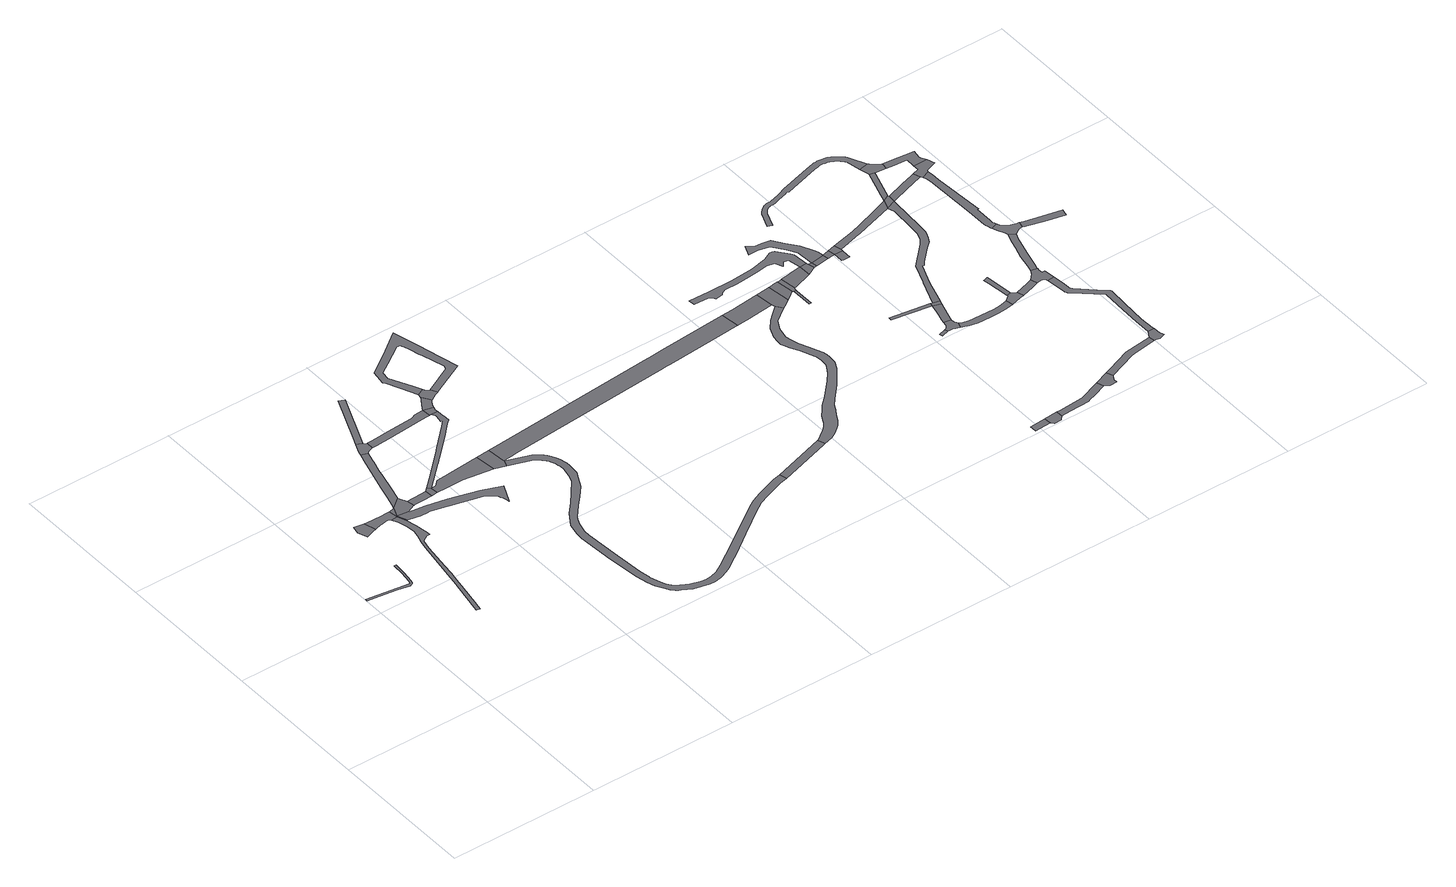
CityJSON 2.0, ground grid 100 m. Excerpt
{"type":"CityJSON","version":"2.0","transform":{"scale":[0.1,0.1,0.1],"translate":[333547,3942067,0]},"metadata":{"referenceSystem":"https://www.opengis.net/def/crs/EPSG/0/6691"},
"CityObjects":{
"road1":{"type":"Road","attributes":{"RoadStructureAttribute.sectionType":"1"},"geometry":[{"type":"MultiSurface","lod":"1","boundaries":[[[0,1,2,3,4,5,6,7,8,9,10,11,12,13,14]]]}]},
"road2":{"type":"Road","geometry":[{"type":"MultiSurface","lod":"1","boundaries":[[[15,16,17,18,19,20,21,22]]]}]},
"road3":{"type":"Road","attributes":{"RoadStructureAttribute.sectionType":"1"},"geometry":[{"type":"MultiSurface","lod":"1","boundaries":[[[23,24,25,26,27,28,29,30,31,32,33,34,35,36,37,38,39,40,41,42,43,44,45,46,47,48,49,50,51]]]}]},
"road4":{"type":"Road","attributes":{"RoadStructureAttribute.sectionType":"1"},"geometry":[{"type":"MultiSurface","lod":"1","boundaries":[[[52,53,54,18,17,55,56,57,58,59,51,50,60]]]}]},
"road5":{"type":"Road","geometry":[{"type":"MultiSurface","lod":"1","boundaries":[[[50,61,62,63,60]]]}]},
"road6":{"type":"Road","geometry":[{"type":"MultiSurface","lod":"1","boundaries":[[[64,65,62,61,66,67,68]]]}]},
"road7":{"type":"Road","attributes":{"function":"3","RoadStructureAttribute.sectionType":"1"},"geometry":[{"type":"MultiSurface","lod":"1","boundaries":[[[69,70,64,68,71,72,73]]]}]},
"road8":{"type":"Road","attributes":{"RoadStructureAttribute.sectionType":"1"},"geometry":[{"type":"MultiSurface","lod":"1","boundaries":[[[74,75,76,77,78,79,62,65,80,81,82,83,84,85]]]}]},
"road9":{"type":"Road","attributes":{"RoadStructureAttribute.sectionType":"1"},"geometry":[{"type":"MultiSurface","lod":"1","boundaries":[[[61,86,87,88,89,90,91,92,93,94,95,96,97,98,99,100,101,102,103,104,105,106,107,108,109,66]]]}]},
"road10":{"type":"Road","geometry":[{"type":"MultiSurface","lod":"1","boundaries":[[[110,69,73,111,112]]]}]},
"road11":{"type":"Road","geometry":[{"type":"MultiSurface","lod":"1","boundaries":[[[113,114,115,116,74,85,117,118,119]]]}]},
"road12":{"type":"Road","attributes":{"function":"3","RoadStructureAttribute.sectionType":"1"},"geometry":[{"type":"MultiSurface","lod":"1","boundaries":[[[111,120,121,122,123,124,125,126,127,112]]]}]},
"road13":{"type":"Road","attributes":{"RoadStructureAttribute.sectionType":"1"},"geometry":[{"type":"MultiSurface","lod":"1","boundaries":[[[114,128,129,130,131,115]]]}]},
"road14":{"type":"Road","attributes":{"RoadStructureAttribute.sectionType":"1"},"geometry":[{"type":"MultiSurface","lod":"1","boundaries":[[[132,133,134,135,136,137,138,139,140,141,142,143,144,145,146,147,148,149,150,110,112]]]}]},
"road15":{"type":"Road","attributes":{"RoadStructureAttribute.sectionType":"1"},"geometry":[{"type":"MultiSurface","lod":"1","boundaries":[[[151,152,153,154,155,156,157,119,118,158,159,160,161,162]]]}]},
"road16":{"type":"Road","geometry":[{"type":"MultiSurface","lod":"1","boundaries":[[[123,163,164,165,166,124]]]}]},
"road17":{"type":"Road","geometry":[{"type":"MultiSurface","lod":"1","boundaries":[[[142,141,167,168,151,162]]]}]},
"road18":{"type":"Road","attributes":{"RoadStructureAttribute.sectionType":"1"},"geometry":[{"type":"MultiSurface","lod":"1","boundaries":[[[169,170,151,168,171,172,173,174]]]}]},
"road19":{"type":"Road","geometry":[{"type":"MultiSurface","lod":"1","boundaries":[[[173,175,176,177,178,179,180,181,182,174]]]}]},
"road20":{"type":"Road","attributes":{"RoadStructureAttribute.sectionType":"1"},"geometry":[{"type":"MultiSurface","lod":"1","boundaries":[[[183,184,185,186,187,188,189,190,191,192,193,194,195,196,197,198,199,200,201,202,203,204,205,206,207,208,209,210,211,212,213,214,215,216,217,218,219,220,221,222,223,224,225,226,227,228,229,164,163,230,231,232,233,234,235,236,237,238,239,240,241,242,243,244,245,246,247,248,249,250,251,252,253,254,255,256,257,258,259,260,261,262,263,264,265,266,267,268,269,270,271,272,273,274,275,276,277,278,279,280,281]]]}]},
"road21":{"type":"Road","attributes":{"RoadStructureAttribute.sectionType":"1"},"geometry":[{"type":"MultiSurface","lod":"1","boundaries":[[[177,282,283,284,285,286,287,288,289,290,291,292,293,294,181,180,295,296,297,298,299,300,301,302,303,304,305,306,307,308,309,310,178]]]}]},
"road22":{"type":"Road","attributes":{"function":"3"},"geometry":[{"type":"MultiSurface","lod":"1","boundaries":[[[311,312,313,314,166,165,315,316,317,318,319,320,321,322,323,324,325]]]}]},
"road23":{"type":"Road","geometry":[{"type":"MultiSurface","lod":"1","boundaries":[[[280,326,327,328,329,281]]]}]},
"road24":{"type":"Road","attributes":{"RoadStructureAttribute.sectionType":"1"},"geometry":[{"type":"MultiSurface","lod":"1","boundaries":[[[327,330,331,332,333,334,335,336,337,338,339,340,341,342,343,344,345,346,347,348,349,350,351,352,353,354,355,356,357,358,359,360,361,362,363,364,365,366,367,368,369,370,371,372,373,374,375,376,377,378,379,380,381,382,383,384,385,328]]]}]},
"road25":{"type":"Road","attributes":{"function":"3","RoadStructureAttribute.sectionType":"1"},"geometry":[{"type":"MultiSurface","lod":"1","boundaries":[[[324,386,387,388,389,390,325]]]}]},
"road26":{"type":"Road","attributes":{"RoadStructureAttribute.sectionType":"1"},"geometry":[{"type":"MultiSurface","lod":"1","boundaries":[[[391,392,393,394]]]}]},
"road27":{"type":"Road","attributes":{"RoadStructureAttribute.sectionType":"1"},"geometry":[{"type":"MultiSurface","lod":"1","boundaries":[[[395,396,397,389,388,398,358,357,399,400,401]]]}]},
"road28":{"type":"Road","attributes":{"RoadStructureAttribute.sectionType":"1"},"geometry":[{"type":"MultiSurface","lod":"1","boundaries":[[[402,403,404,405,406,407,408,409,410,411,412,413,414,415,416,417,418,419,420,421,422,423,424,425,426,427,428,429]]]}]},
"road29":{"type":"Road","geometry":[{"type":"MultiSurface","lod":"1","boundaries":[[[430,431,394,393,432,433]]]}]},
"road30":{"type":"Road","attributes":{"function":"3","RoadStructureAttribute.sectionType":"1"},"geometry":[{"type":"MultiSurface","lod":"1","boundaries":[[[434,435,436,401,400,437,438,439]]]}]},
"road31":{"type":"Road","geometry":[{"type":"MultiSurface","lod":"1","boundaries":[[[440,441,442,443,444,445]]]}]},
"road32":{"type":"Road","geometry":[{"type":"MultiSurface","lod":"1","boundaries":[[[446,447,448,449,450,451,439,438,440,445]]]}]},
"road33":{"type":"Road","attributes":{"function":"3","RoadStructureAttribute.sectionType":"1"},"geometry":[{"type":"MultiSurface","lod":"1","boundaries":[[[452,453,454,455,428,456,457,458,459,449,448]]]}]},
"road34":{"type":"Road","attributes":{"RoadStructureAttribute.sectionType":"1"},"geometry":[{"type":"MultiSurface","lod":"1","boundaries":[[[460,461,462,463,464,431,430,465,466,467,468,469]]]}]},
"road35":{"type":"Road","attributes":{"RoadStructureAttribute.sectionType":"1"},"geometry":[{"type":"MultiSurface","lod":"1","boundaries":[[[470,471,472,473]]]}]},
"road36":{"type":"Road","geometry":[{"type":"MultiSurface","lod":"1","boundaries":[[[428,455,474,475,429]]]}]},
"road37":{"type":"Road","attributes":{"RoadStructureAttribute.sectionType":"1"},"geometry":[{"type":"MultiSurface","lod":"1","boundaries":[[[476,477,478,479]]]}]},
"road38":{"type":"Road","attributes":{"RoadStructureAttribute.sectionType":"1"},"geometry":[{"type":"MultiSurface","lod":"1","boundaries":[[[480,481,482,483,484,485,486,487,488,489,490,491,492,493,494,495,496,497,498]]]}]},
"road39":{"type":"Road","attributes":{"function":"3","RoadStructureAttribute.sectionType":"1"},"geometry":[{"type":"MultiSurface","lod":"1","boundaries":[[[475,474,499,498]]]}]},
"road40":{"type":"Road","geometry":[{"type":"MultiSurface","lod":"1","boundaries":[[[500,501,502,503,504,505,506,507,508,509,470,473,510,511,512,513,514,515]]]}]},
"road41":{"type":"Road","geometry":[{"type":"MultiSurface","lod":"1","boundaries":[[[480,498,499,516]]]}]},
"road42":{"type":"Road","attributes":{"RoadStructureAttribute.sectionType":"1"},"geometry":[{"type":"MultiSurface","lod":"1","boundaries":[[[517,518,519,503,502,520,521,522,479]]]}]},
"road43":{"type":"Road","geometry":[{"type":"MultiSurface","lod":"1","boundaries":[[[522,523,524,476,479]]]}]},
"road44":{"type":"Road","attributes":{"function":"3","RoadStructureAttribute.sectionType":"1"},"geometry":[{"type":"MultiSurface","lod":"1","boundaries":[[[525,526,527,528,529,530,525,531,480,516]]]}]},
"road45":{"type":"Road","geometry":[{"type":"MultiSurface","lod":"1","boundaries":[[[460,469,532,533,534,535,536,537]]]}]},
"road46":{"type":"Road","geometry":[{"type":"MultiSurface","lod":"1","boundaries":[[[531,525,530,538,539]]]}]},
"road47":{"type":"Road","attributes":{"RoadStructureAttribute.sectionType":"1"},"geometry":[{"type":"MultiSurface","lod":"1","boundaries":[[[540,541,542,543,544,545,546,547,548,549,550,551,552,553,554,500,515]]]}]},
"road48":{"type":"Road","attributes":{"RoadStructureAttribute.sectionType":"1"},"geometry":[{"type":"MultiSurface","lod":"1","boundaries":[[[536,555,556,557,558,559,560,537]]]}]},
"road49":{"type":"Road","attributes":{"RoadStructureAttribute.sectionType":"1"},"geometry":[{"type":"MultiSurface","lod":"1","boundaries":[[[523,561,562,563,564,565,566,567,568,569,570,571,572,573,574,575,576,577,578,579,580,581,582,583,584,585,586,524]]]}]},
"road50":{"type":"Road","geometry":[{"type":"MultiSurface","lod":"1","boundaries":[[[587,588,548,547,589,590,591,592,593,594]]]}]},
"road51":{"type":"Road","attributes":{"function":"3","RoadStructureAttribute.sectionType":"1"},"geometry":[{"type":"MultiSurface","lod":"1","boundaries":[[[538,595,596,597,575,598,599,600,601,539]]]}]},
"road52":{"type":"Road","attributes":{"RoadStructureAttribute.sectionType":"1"},"geometry":[{"type":"MultiSurface","lod":"1","boundaries":[[[593,602,603,604,605,594]]]}]},
"road53":{"type":"Road","attributes":{"RoadStructureAttribute.sectionType":"1"},"geometry":[{"type":"MultiSurface","lod":"1","boundaries":[[[606,607,608,609,610,611,612,613,614,615,616,617,618,619,620,621,622,623,624,625,626,627,628,629,630,631,632,633,634,635,636,637,638,639,640,641,642,643,644,645,646,647,648,649,650,651,652,653,654,655,656,657,658,659,660,661,662,663,664,665,666,667,668,669,670,671,672,673,674,675,676,677,678,679,680,681,682,683,684,685,686,687,688,689,690,691,692,693,694,695,696,697,698,699,700,701,702,703,704,705,706,707,708,709,710,711,712,713,714,715,716,717,718,719]]]}]},
"road54":{"type":"Road","attributes":{"RoadStructureAttribute.sectionType":"1"},"geometry":[{"type":"MultiSurface","lod":"1","boundaries":[[[720,592,591,721,722,723]]]}]},
"road55":{"type":"Road","geometry":[{"type":"MultiSurface","lod":"1","boundaries":[[[724,725,726,727,558,557,728,729]]]}]},
"road56":{"type":"Road","geometry":[{"type":"MultiSurface","lod":"1","boundaries":[[[722,730,731,732,733,734,735,736,737,738,739,740,741,742,743,744,723]]]}]},
"road57":{"type":"Road","attributes":{"RoadStructureAttribute.sectionType":"1"},"geometry":[{"type":"MultiSurface","lod":"1","boundaries":[[[735,745,746,747,748,749,750,751,752,753,754,727,726,755,756,757,758,759,760,761,762,763,764,736]]]}]},
"road58":{"type":"Road","geometry":[{"type":"MultiSurface","lod":"1","boundaries":[[[574,765,766,598,575]]]}]},
"road59":{"type":"Road","attributes":{"RoadStructureAttribute.sectionType":"1"},"geometry":[{"type":"MultiSurface","lod":"1","boundaries":[[[767,768,769,598,766,770,771,772,773]]]}]},
"road60":{"type":"Road","attributes":{"RoadStructureAttribute.sectionType":"1"},"geometry":[{"type":"MultiSurface","lod":"1","boundaries":[[[774,775,776,777,778,742,741,779,780,781,782,783,784,785]]]}]},
"road61":{"type":"Road","attributes":{"function":"3","RoadStructureAttribute.sectionType":"1"},"geometry":[{"type":"MultiSurface","lod":"1","boundaries":[[[786,787,765,574,788,789,790,791]]]}]},
"road62":{"type":"Road","geometry":[{"type":"MultiSurface","lod":"1","boundaries":[[[772,792,793,794,795,796,797,798,799,800,801,802,803,606,719,804,805,773]]]}]},
"road63":{"type":"Road","geometry":[{"type":"MultiSurface","lod":"1","boundaries":[[[806,807,808,809,810,774,785,811,812,813,814,815,816,817,818,819]]]}]},
"road64":{"type":"Road","attributes":{"RoadStructureAttribute.sectionType":"1"},"geometry":[{"type":"MultiSurface","lod":"1","boundaries":[[[820,821,822,823,824,825,826,827,828,829,830,831,832,833,834,835,836,837,806,819]]]}]},
"road65":{"type":"Road","attributes":{"RoadStructureAttribute.sectionType":"1"},"geometry":[{"type":"MultiSurface","lod":"1","boundaries":[[[838,839,840,841,842,793,792,843,844,845,846,847]]]}]},
"road66":{"type":"Road","geometry":[{"type":"MultiSurface","lod":"1","boundaries":[[[790,830,829,848,849,847,846,850,791]]]}]},
"road67":{"type":"Road","attributes":{"RoadStructureAttribute.sectionType":"1"},"geometry":[{"type":"MultiSurface","lod":"1","boundaries":[[[851,852,853,854,855,856,857,814,813]]]}]}
},
"vertices":[
[7,1134,0],[85,1124,0],[202,1107,0],[285,1091,0],[293,1093,0],[304,1101,0],[311,1110,0],[315,1129,0],[328,1205,0],[334,1290,0],[321,1291,0],[315,1207,0],[303,1132,0],[298,1111,0],[9,1152,0],
[407,1606,0],[418,1610,0],[435,1615,0],[412,1691,0],[345,1706,0],[333,1651,0],[341,1637,0],[357,1589,0],
[560,1621,0],[576,1583,0],[594,1521,0],[598,1467,0],[588,1422,0],[573,1366,0],[560,1312,0],[517,1045,0],[505,974,0],[492,903,0],[479,834,0],[452,690,0],[454,690,0],[477,686,0],[489,756,0],[515,912,0],[527,974,0],[539,1041,0],[549,1113,0],[576,1299,0],[590,1365,0],[610,1379,0],[630,1390,0],[652,1390,0],[652,1413,0],[638,1504,0],[621,1573,0],[600,1630,0],[560,1622,0],
[560,1690,0],[542,1690,0],[474,1691,0],[445,1618,0],[482,1629,0],[496,1631,0],[524,1635,0],[543,1635,0],[593,1692,0],
[603,1639,0],[631,1701,0],[599,1692,0],
[730,1704,0],[703,1758,0],[683,1627,0],[732,1650,0],[740,1652,0],
[868,1712,0],[834,1710,0],[750,1654,0],[808,1657,0],[871,1660,0],
[771,2194,0],[756,2142,0],[687,1896,0],[668,1825,0],[664,1811,0],[639,1722,0],[726,1850,0],[757,1971,0],[770,2024,0],[791,2100,0],[796,2118,0],[815,2181,0],
[633,1571,0],[714,1554,0],[759,1552,0],[777,1552,0],[874,1533,0],[897,1527,0],[1102,1473,0],[1126,1462,0],[1143,1450,0],[1152,1444,0],[1160,1435,0],[1170,1420,0],[1178,1408,0],[1184,1393,0],[1188,1379,0],[1191,1368,0],[1193,1351,0],[1253,1478,0],[1122,1528,0],[925,1580,0],[887,1590,0],[788,1609,0],[786,1609,0],[683,1623,0],
[892,1733,0],[913,1663,0],[910,1712,0],
[848,2262,0],[843,2270,0],[806,2286,0],[779,2224,0],[827,2195,0],[862,2204,0],[865,2255,0],
[921,1663,0],[969,1663,0],[1100,1665,0],[1297,1633,0],[1285,1775,0],[1016,1752,0],[979,1749,0],[942,1715,0],
[852,2293,0],[1001,2641,0],[964,2657,0],[831,2344,0],
[1073,1863,0],[1075,1865,0],[1098,1888,0],[1105,1894,0],[1251,2032,0],[1334,2117,0],[1361,2140,0],[1361,2168,0],[1359,2210,0],[1358,2240,0],[1310,2238,0],[1325,2219,0],[1327,2205,0],[1317,2154,0],[1330,2154,0],[1296,2117,0],[1155,1981,0],[1118,1945,0],[951,1785,0],
[1295,2297,0],[1233,2292,0],[1205,2279,0],[1196,2279,0],[1024,2265,0],[905,2259,0],[869,2255,0],[890,2206,0],[986,2212,0],[1152,2225,0],[1271,2235,0],[1300,2237,0],
[1376,1610,0],[1391,1654,0],[1389,1658,0],[1378,1783,0],
[1357,2258,0],[1363,2281,0],
[1347,2379,0],[1321,2338,0],[1368,2302,0],[1388,2332,0],[1396,2337,0],[1359,2397,0],
[1436,2362,0],[1463,2374,0],[1463,2375,0],[1441,2419,0],[1420,2429,0],[1411,2448,0],[1362,2423,0],[1359,2402,0],
[2513,585,0],[2464,569,0],[2373,535,0],[2309,508,0],[2308,507,0],[2260,479,0],[1973,278,0],[1801,159,0],[1747,128,0],[1702,113,0],[1664,111,0],[1628,115,0],[1566,134,0],[1518,158,0],[1515,160,0],[1490,175,0],[1474,192,0],[1455,218,0],[1442,253,0],[1418,322,0],[1416,331,0],[1406,392,0],[1389,588,0],[1389,591,0],[1371,834,0],[1373,879,0],[1386,935,0],[1397,964,0],[1408,984,0],[1417,1001,0],[1482,1079,0],[1537,1134,0],[1597,1207,0],[1635,1276,0],[1658,1322,0],[1664,1397,0],[1662,1423,0],[1660,1445,0],[1655,1466,0],[1648,1487,0],[1639,1506,0],[1628,1525,0],[1616,1543,0],[1602,1559,0],[1586,1574,0],[1569,1588,0],[1551,1600,0],[1530,1557,0],[1542,1549,0],[1555,1539,0],[1568,1527,0],[1579,1514,0],[1583,1508,0],[1589,1500,0],[1597,1485,0],[1604,1469,0],[1610,1453,0],[1613,1436,0],[1616,1419,0],[1617,1388,0],[1614,1372,0],[1604,1325,0],[1588,1277,0],[1520,1192,0],[1465,1125,0],[1400,1054,0],[1362,997,0],[1342,964,0],[1323,886,0],[1321,833,0],[1339,584,0],[1343,548,0],[1363,366,0],[1378,294,0],[1379,293,0],[1394,241,0],[1420,197,0],[1441,161,0],[1464,137,0],[1480,128,0],[1490,122,0],[1551,89,0],[1604,76,0],[1656,65,0],[1696,63,0],[1742,73,0],[1793,93,0],[1830,113,0],[1878,146,0],[1935,184,0],[2089,295,0],[2287,437,0],[2292,440,0],[2330,463,0],[2391,489,0],[2476,520,0],[2527,537,0],[2578,550,0],[2563,597,0],
[1698,2493,0],[1641,2719,0],[1634,2746,0],[1592,2913,0],[1583,2949,0],[1447,2850,0],[1371,2796,0],[1361,2789,0],[1280,2734,0],[1263,2633,0],[1275,2616,0],[1345,2462,0],[1356,2438,0],[1397,2474,0],[1381,2506,0],[1310,2644,0],[1317,2701,0],[1389,2749,0],[1454,2793,0],[1525,2840,0],[1532,2838,0],[1547,2836,0],[1552,2824,0],[1554,2818,0],[1569,2768,0],[1586,2708,0],[1591,2690,0],[1635,2539,0],[1626,2512,0],
[2712,1894,0],[2614,1886,0],[2598,1885,0],[1479,1792,0],[1420,1660,0],[1454,1664,0],[1482,1667,0],[1489,1668,0],[2615,1761,0],[2620,1762,0],[2696,1768,0],[3062,1799,0],[3172,1807,0],[3188,1808,0],[3172,1932,0],
[2928,660,0],[2942,664,0],[2927,712,0],[2926,712,0],
[3003,680,0],[3028,693,0],[3049,709,0],[3075,730,0],[3096,748,0],[3123,784,0],[3149,829,0],[3173,867,0],[3193,904,0],[3223,942,0],[3227,947,0],[3313,1040,0],[3371,1116,0],[3402,1156,0],[3429,1210,0],[3436,1264,0],[3434,1292,0],[3428,1317,0],[3424,1327,0],[3389,1409,0],[3367,1470,0],[3356,1506,0],[3350,1526,0],[3344,1558,0],[3359,1638,0],[3394,1699,0],[3434,1729,0],[3492,1770,0],[3462,1814,0],[3439,1794,0],[3409,1767,0],[3364,1728,0],[3319,1671,0],[3288,1599,0],[3282,1556,0],[3280,1523,0],[3290,1496,0],[3301,1474,0],[3336,1408,0],[3371,1318,0],[3373,1314,0],[3381,1273,0],[3375,1221,0],[3336,1156,0],[3292,1101,0],[3198,1001,0],[3183,987,0],[3135,943,0],[3108,909,0],[3080,875,0],[3060,839,0],[3048,816,0],[3029,790,0],[3000,763,0],[2972,743,0],[2942,721,0],
[3206,1809,0],[3260,1813,0],[3452,1834,0],[3439,1959,0],[3248,1939,0],
[3967,68,0],[3966,21,0],[4075,27,0],[4072,75,0],
[3532,1969,0],[3512,1967,0],[3492,1965,0],[3459,1820,0],[3510,1782,0],[3556,1815,0],[3537,1970,0],
[3828,2114,0],[3815,2135,0],[3758,2203,0],[3744,2211,0],[3728,2211,0],[3670,2184,0],[3562,2159,0],[3399,2146,0],[3245,2145,0],[3102,2152,0],[3104,2108,0],[3206,2104,0],[3225,2088,0],[3236,2070,0],[3283,2077,0],[3291,2087,0],[3322,2105,0],[3413,2104,0],[3504,2113,0],[3562,2118,0],[3644,2132,0],[3691,2119,0],[3717,2070,0],[3739,2100,0],[3774,2094,0],[3784,2032,0],[3788,2007,0],[3837,2011,0],
[4167,40,0],[4165,82,0],[4092,9,0],[4143,13,0],
[3593,1977,0],[3572,1974,0],[3552,1971,0],[3597,1843,0],[3620,1859,0],[3604,1978,0],
[3626,1854,0],[3629,1847,0],[3629,1710,0],[3644,1710,0],[3644,1850,0],[3644,1853,0],
[3645,1866,0],[3647,1871,0],[3651,1875,0],[3636,1983,0],[3633,1982,0],[3613,1979,0],
[3663,1880,0],[3709,1896,0],[3746,1907,0],[3792,1923,0],[3713,1995,0],[3693,1992,0],[3673,1988,0],[3653,1985,0],
[4503,151,0],[4465,136,0],[4387,106,0],[4356,94,0],[4191,83,0],[4236,43,0],[4368,49,0],[4379,53,0],[4433,73,0],[4520,106,0],
[4104,1056,0],[4058,1042,0],[4063,1021,0],[4113,1035,0],
[3850,1953,0],[3839,1996,0],
[4181,1294,0],[3917,1336,0],[3914,1311,0],[4177,1269,0],
[3956,2011,0],[3954,2025,0],[3951,2051,0],[3941,2077,0],[3901,2158,0],[3848,2226,0],[3801,2298,0],[3743,2307,0],[3696,2310,0],[3669,2331,0],[3652,2341,0],[3623,2272,0],[3687,2271,0],[3751,2258,0],[3767,2252,0],[3794,2213,0],[3821,2174,0],[3859,2114,0],[3864,1997,0],
[3869,1956,0],
[4204,1060,0],[4190,1081,0],[4188,1104,0],[4139,1114,0],[4134,1087,0],[4131,1080,0],[4129,1075,0],[4124,1069,0],[4120,1065,0],[4112,1060,0],[4122,1036,0],[4138,1036,0],[4151,1034,0],[4162,1030,0],[4173,1026,0],[4188,1020,0],
[3962,1968,0],
[4167,1225,0],[4156,1184,0],[4144,1138,0],[4197,1142,0],[4214,1195,0],[4232,1251,0],
[4241,1279,0],[4196,1292,0],
[4016,1976,0],[4013,1907,0],[4025,1906,0],[4068,1904,0],[4069,1933,0],[4070,1974,0],[4004,2023,0],
[4533,99,0],[4554,87,0],[4601,91,0],[4599,116,0],[4619,147,0],[4603,190,0],
[4071,1990,0],[4060,2037,0],
[4241,999,0],[4253,997,0],[4295,991,0],[4378,986,0],[4442,986,0],[4496,990,0],[4520,995,0],[4552,1002,0],[4542,1049,0],[4528,1045,0],[4497,1038,0],[4442,1031,0],[4299,1034,0],[4269,1036,0],[4228,1046,0],
[4816,225,0],[4834,227,0],[4997,252,0],[4991,293,0],[4807,270,0],[4642,205,0],
[4292,1443,0],[4307,1481,0],[4349,1588,0],[4361,1588,0],[4362,1588,0],[4379,1610,0],[4472,1701,0],[4513,1737,0],[4530,1769,0],[4544,1801,0],[4551,1824,0],[4556,1893,0],[4572,2123,0],[4573,2146,0],[4506,2118,0],[4522,2074,0],[4509,1908,0],[4504,1840,0],[4498,1817,0],[4483,1785,0],[4458,1751,0],[4425,1717,0],[4332,1625,0],[4318,1611,0],[4267,1474,0],[4264,1467,0],
[4577,1077,0],[4558,1064,0],[4583,1009,0],[4620,1020,0],[4650,1028,0],[4637,1071,0],[4605,1090,0],[4576,1086,0],
[4233,2033,0],[4240,2035,0],[4309,2057,0],[4530,2183,0],[4425,2145,0],[4295,2100,0],[4221,2076,0],
[4580,1281,0],[4562,1275,0],[4550,1271,0],[4556,1232,0],
[4657,2507,0],[4606,2614,0],[4599,2623,0],[4592,2632,0],[4584,2640,0],[4576,2648,0],[4567,2655,0],[4558,2662,0],[4549,2669,0],[4539,2675,0],[4529,2680,0],[4519,2685,0],[4509,2690,0],[4500,2692,0],[4491,2695,0],[4482,2696,0],[4473,2698,0],[4464,2699,0],[4454,2699,0],[4445,2700,0],[4436,2699,0],[4427,2699,0],[4418,2698,0],[4409,2697,0],[4353,2680,0],[4140,2618,0],[4094,2599,0],[4033,2580,0],[4028,2579,0],[4023,2577,0],[4017,2576,0],[4012,2575,0],[4007,2574,0],[4002,2574,0],[3996,2574,0],[3992,2574,0],[3988,2573,0],[3984,2573,0],[3980,2572,0],[3975,2571,0],[3971,2570,0],[3967,2569,0],[3963,2568,0],[3960,2567,0],[3956,2565,0],[3952,2563,0],[3945,2559,0],[3938,2553,0],[3931,2548,0],[3925,2542,0],[3919,2536,0],[3914,2529,0],[3909,2522,0],[3904,2515,0],[3861,2407,0],[3889,2396,0],[3931,2501,0],[3934,2505,0],[3938,2511,0],[3942,2516,0],[3946,2521,0],[3951,2526,0],[3956,2530,0],[3962,2534,0],[3966,2537,0],[3968,2538,0],[3970,2539,0],[3973,2540,0],[3976,2541,0],[3979,2541,0],[3982,2542,0],[3985,2543,0],[3988,2543,0],[3990,2543,0],[3993,2544,0],[3998,2544,0],[4004,2544,0],[4010,2545,0],[4017,2546,0],[4023,2547,0],[4029,2548,0],[4036,2550,0],[4042,2551,0],[4104,2571,0],[4113,2574,0],[4141,2586,0],[4150,2579,0],[4153,2580,0],[4386,2648,0],[4417,2657,0],[4423,2658,0],[4430,2659,0],[4438,2659,0],[4445,2660,0],[4453,2659,0],[4460,2659,0],[4467,2658,0],[4475,2657,0],[4482,2655,0],[4489,2654,0],[4495,2652,0],[4503,2649,0],[4511,2645,0],[4519,2640,0],[4527,2636,0],[4534,2630,0],[4542,2625,0],[4549,2618,0],[4555,2612,0],[4562,2605,0],[4567,2598,0],[4571,2593,0],[4572,2591,0],[4593,2494,0],
[4729,1100,0],[4739,1056,0],[4779,1067,0],[4766,1115,0],
[5076,261,0],[5063,294,0],[5061,339,0],[5020,338,0],[5010,254,0],[5036,246,0],
[4809,1075,0],[4819,1075,0],[4826,1073,0],[4832,1069,0],[4836,1063,0],[4840,1052,0],[4887,1057,0],[4885,1073,0],[4878,1127,0],[4860,1127,0],[4856,1155,0],[4859,1171,0],[4817,1179,0],[4801,1152,0],[4782,1131,0],
[4841,1044,0],[4855,914,0],[4856,911,0],[4857,907,0],[4860,899,0],[4864,894,0],[4877,880,0],[5030,749,0],[5023,579,0],[5019,454,0],[5060,355,0],[5056,453,0],[5065,619,0],[5072,753,0],[5070,761,0],[5045,783,0],[4909,909,0],[4901,922,0],[4898,934,0],[4893,985,0],
[4579,2199,0],[4575,2209,0],
[4560,2278,0],[4555,2262,0],[4540,2214,0],[4585,2241,0],[4636,2400,0],[4640,2414,0],[4607,2425,0],
[4911,1513,0],[4888,1458,0],[4871,1393,0],[4845,1312,0],[4827,1222,0],[4860,1178,0],[4869,1210,0],[4896,1321,0],[4913,1383,0],[4928,1435,0],[4941,1467,0],[4951,1490,0],
[4793,2270,0],[4705,2241,0],[4599,2155,0],[4697,2188,0],[4824,2230,0],[4809,2276,0],
[4718,2408,0],[4721,2453,0],[4714,2456,0],[4707,2460,0],[4701,2464,0],[4694,2468,0],[4688,2473,0],[4682,2478,0],[4677,2483,0],[4671,2489,0],[4666,2495,0],[4662,2501,0],[4606,2430,0],[4607,2426,0],
[4872,1615,0],[4883,1582,0],[4891,1563,0],[4903,1546,0],[4909,1530,0],[4978,1510,0],[4996,1518,0],[5015,1518,0],[5026,1560,0],[5013,1563,0],[4975,1575,0],[4946,1591,0],[4926,1608,0],[4914,1629,0],
[4910,1645,0],[4904,1658,0],[4905,1681,0],[4906,1801,0],[4916,1799,0],[4913,1827,0],[4895,2150,0],[4892,2205,0],[4892,2206,0],[4890,2238,0],[4836,2217,0],[4844,2194,0],[4847,2160,0],[4858,1811,0],[4856,1668,0],[4858,1659,0],[4862,1647,0],[4869,1622,0],
[4929,2362,0],[4927,2379,0],[4936,2432,0],[4834,2442,0],[4757,2450,0],[4753,2405,0],[4795,2401,0],[4857,2395,0],[4857,2331,0],[4949,2331,0],
[4892,2253,0],[4966,2279,0],[4857,2292,0],
[5032,1513,0],[5054,1507,0],[5146,1484,0],[5280,1450,0],[5292,1500,0],[5168,1527,0],[5054,1552,0]
]}
